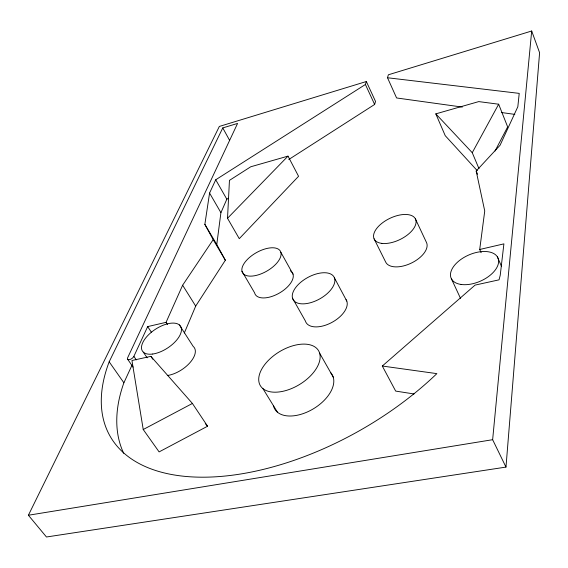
<?xml version="1.0" encoding="UTF-8"?>
<svg xmlns="http://www.w3.org/2000/svg" width="568" height="568" viewBox="0 0 568 568"><rect width="100%" height="100%" fill="white"/><g stroke="black" fill="none" stroke-linecap="round" stroke-linejoin="round"><path stroke-width="0.85" d="M227.519 218.282L229.451 180.375L250.758 166.772L288.011 156.122L298.569 176.293L239.277 238.674L227.519 218.282L288.011 156.122M288.792 159.494L374.639 104.455L375.533 101.438L366.346 81.522L219.333 126.444L28.4 515.24L46.462 536.994L505.981 467.088L539.6 52.71L531.691 31.006L388.37 74.791L387.511 77.759L396.592 97.959L462.281 107.082M505.981 467.088L492.641 439.696L531.691 31.006M184.337 332.976L195.697 306.102L225.347 260.229L216.77 244.496L220.916 212.666L226.831 199.219L228.322 198.26M481.131 252.703L479.711 249.48L484.738 210.984L476.183 171.032L500.081 145.238L517.831 106.734L519.223 93.379L387.511 77.759M225.347 260.229L213.177 239.675L204.856 224.36L209.571 193.056L215.733 179.772L365.401 84.49L366.346 81.522M123.696 453.3A218.155 121.651 -29.9 0 1 123.881 382.789L109.177 361.816L222.77 127.928L237.58 123.419L127.658 357.726A3.827 1.86 -34.2 0 0 129.575 359.601A3.827 1.86 -34.2 0 0 133.878 356.349L147.666 326.607L166.062 322.333L182.633 285.228L213.177 239.675M123.881 382.789L132.046 365.103M495.047 151.003L507.664 126.905L498.668 104.214L478.746 101.601L435.812 113.87L445.234 135.681L477.283 170.691M478.994 168.682L472.256 152.693L498.668 104.214M414.029 393.965L395.669 391.089L382.307 366.033L475.061 285.108L499.031 279.839L500.23 275.274L503.901 243.864L479.711 249.48M143.228 429.522L192.41 403.457L207.583 426.213L159.111 451.901L143.228 429.522L131.953 360.51L150.875 356.349L192.41 403.457M28.4 515.24L492.641 439.696M501.693 112.556L514.828 114.381M382.307 366.033L436.863 373.63A221.286 118.939 -29.8 0 1 195.669 477.07A221.286 118.939 -29.8 0 1 109.177 361.816M435.812 113.87L472.256 152.693M205.268 423.565L207.583 426.213M127.715 359.338L133.075 367.113M133.878 356.349L136.299 359.892M143.306 352.139L147.155 357.826M150.875 356.349L152.806 359.217M147.666 326.607L151.507 332.408M166.062 322.333L167.489 324.534M179.374 324.91L193.17 346.381A22.457 11.452 -33.5 0 1 189.847 362.803A22.457 11.452 -33.5 0 1 167.29 375.519M182.633 285.228L195.697 306.102M262.906 388.597L277.44 412.19M204.856 224.36L216.77 244.496M241.968 271.248L254.599 292.818A21.506 10.877 -29.8 0 0 280.414 292.442A21.506 10.877 -29.8 0 0 290.376 270.844M209.571 193.056L220.916 212.666M215.733 179.772L226.831 199.219M319.621 353.14A33.952 19.22 -31.1 0 1 279.264 391.927A33.952 19.22 -31.1 0 1 269.417 359.381A33.952 19.22 -31.1 0 1 319.621 353.14L333.224 377.109M292.513 298.221L305.392 320.998A23.061 12.553 -28.9 0 0 331.485 322.638A23.061 12.553 -28.9 0 0 346.054 299.613M280.869 252.327A21.783 10.607 -29.7 0 1 254.365 275.792A21.783 10.607 -29.7 0 1 249.153 257.765A21.783 10.607 -29.7 0 1 280.869 252.327L293.045 274.181M222.77 127.928L229.55 140.239M334.46 277.951A23.38 12.262 -28.8 0 1 306.727 303.546A23.38 12.262 -28.8 0 1 299.471 283.389A23.38 12.262 -28.8 0 1 334.46 277.951L346.792 301.068M374.078 238.816L385.608 261.926A22.635 12.027 -25.7 0 0 411.36 263.076A22.635 12.027 -25.7 0 0 426.369 242.245L415.364 218.815M451.454 278.874L460.513 298.363M365.401 84.49L374.639 104.455M497.369 256.842L501.48 266.349M476.183 171.032L477.56 174.284M330.668 372.658A33.448 19.639 -31.3 0 1 312.521 409.322A33.448 19.639 -31.3 0 1 273.442 405.63M381.831 243.388A22.94 11.736 -25.8 0 0 415.904 223.579A22.94 11.736 -25.8 0 0 386.694 220.029A22.94 11.736 -25.8 0 0 381.831 243.388M461.081 284.454A25.51 14.314 -23.5 0 0 498.569 262.402A25.51 14.314 -23.5 0 0 463.992 257.432A25.51 14.314 -23.5 0 0 461.081 284.454M152.728 354.027A22.748 11.175 -33.2 0 0 181.419 328.765A22.748 11.175 -33.2 0 0 150.293 333.153A22.748 11.175 -33.2 0 0 152.728 354.027"/></g></svg>
